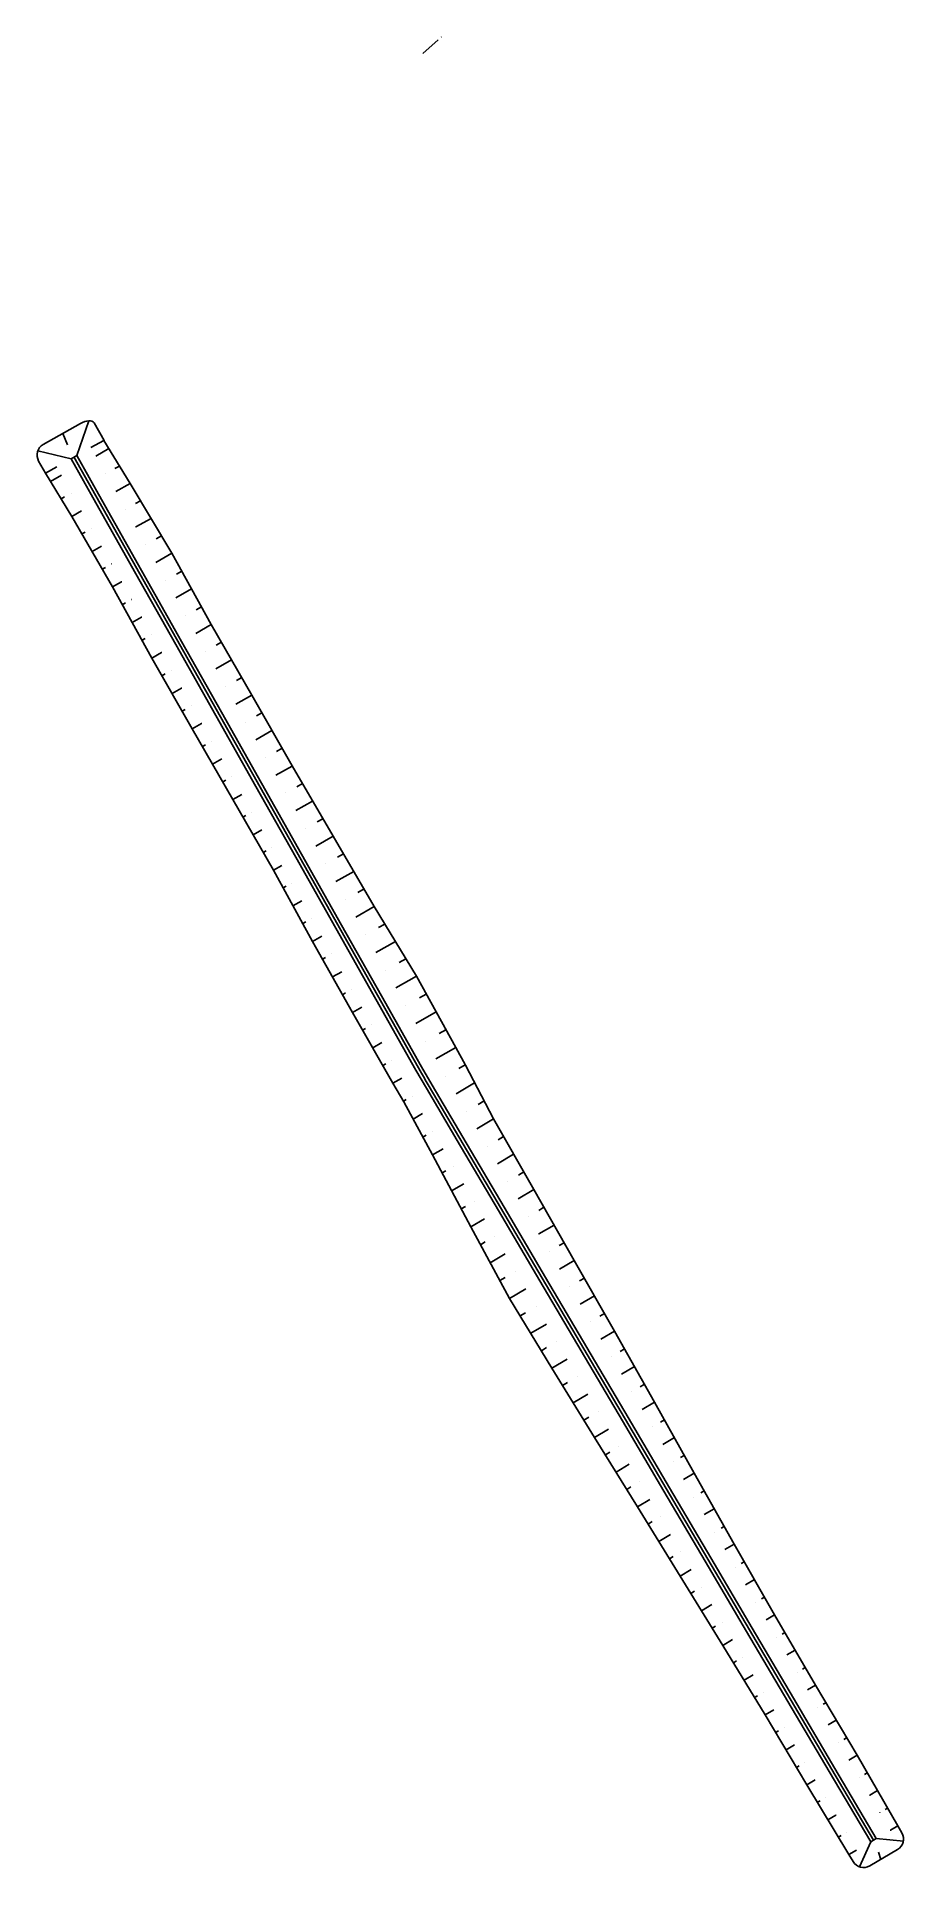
# Model space of a CAD drawing. Header units: metres. Extents: x 119240 to 120955, y 6139297 to 6148667.
# Drawn here: x 119240.2 to 119453.7, y 6148216.6 to 6148666.7 of the extents above; entities outside this region: 2.
import ezdxf
from ezdxf.enums import TextEntityAlignment as Align

# ---------------------------------------------------------------- set-up
doc = ezdxf.new("R2010")
doc.units = ezdxf.units.M
doc.linetypes.add('STRECKPRICK', pattern=[7, 5, -1, 0, -1])
for name, color, linetype in [('Dagvattenledningar', 5, 'STRECKPRICK'), ('M-341', 144, 'CONTINUOUS'), ('M-466-x', 3, 'CONTINUOUS'), ('SPILLVATTENLEDNINGAR', 6, 'CONTINUOUS')]:
    doc.layers.add(name, color=color, linetype=linetype)
doc.styles.add('ISO', font='ISO')

msp = doc.modelspace()

# ---------------------------------------------------------------- linework, layer by layer
at = {"layer": 'Dagvattenledningar', "extrusion": (1.410906095660547e-08, -2.667254810069726e-08, 0.9999999999999996)}
msp.add_line((119335.1706670648, 6148662.548914161, 7.864908048312589e-05), (119339.735467191, 6148666.679552859, 7.869485009953832e-05), dxfattribs=at)
at = {"layer": 'M-341', "extrusion": (1.410906095660547e-08, -2.667254810069726e-08, 0.9999999999999996)}
for p, q in [((119241.8780202439, 6148566.522714449, 7.740408141116437e-05), (119250.9909892242, 6148571.666663787, 7.741270821297244e-05)), ((119253.0470631763, 6148572.319747502, 0.7482549268487292), (119250.0961720554, 6148563.778954486, 7.721495521290566e-05)), ((119256.8757924989, 6148567.527039599, 11.00001948170419), (119254.3465256634, 6148571.824753776, 2.559361351935681)), ((119246.6531952521, 6148569.218132197, 7.740860183568041e-05), (119247.8589202946, 6148566.414187352, 7.731680910971718e-05)), ((119240.5361816668, 6148564.943234676, 7.738089201906597e-05), (119248.7028294035, 6148562.99246262, 7.721363622708926e-05)), ((119248.7028294035, 6148562.99246262, 7.721363622708926e-05), (119250.0961720554, 6148563.778954486, 7.721495521290566e-05)), ((119242.4257963717, 6148559.449297891, 7.720769403676614e-05), (119240.7401769983, 6148562.435524241, 7.731112680924588e-05)), ((119451.8304513302, 6148227.263705514, 6.539295480373223e-05), (119452.8443733081, 6148225.544759735, 6.533280065273333e-05)), ((119442.4467070355, 6148217.156681247, 6.525577053242537e-05), (119445.1678202817, 6148223.333745576, 6.538213622549064e-05)), ((119444.9533645166, 6148217.407253956, 6.522708736196982e-05), (119451.7845637531, 6148221.436644018, 6.523817965612246e-05)), ((119445.1678202817, 6148223.333745576, 6.538213622549064e-05), (119446.5459337082, 6148224.146627232, 6.538437396427874e-05)), ((119453.216350509, 6148223.508429731, 6.52732382937283e-05), (119446.5459337082, 6148224.146627232, 6.538437396427874e-05)), ((119447.6881719706, 6148219.020383012, 6.523152805937597e-05), (119447.1012172588, 6148220.761615477, 6.52862525458639e-05)), ((119439.8313268212, 6148220.186009292, 6.537347098924638e-05), (119440.8452487991, 6148218.467063511, 6.531331683824878e-05))]:
    msp.add_line(p, q, dxfattribs=at)
at = {"layer": 'M-341', "extrusion": (1.410906095660547e-08, -2.667254810069726e-08, 0.9999999999999996), "flags": 128}
for points in [[(119256.739921624, 6148567.529117058), (119253.588209729, 6148565.750086963)], [(119451.8304514328, 6148227.263705572), (119441.8092583515, 6148244.572600522), (119431.6252426556, 6148261.785454381), (119421.5520274281, 6148279.063664014), (119411.6410922676, 6148296.437594714), (119401.8037649282, 6148313.854943065), (119392.0592214504, 6148331.327020074), (119382.2631856422, 6148348.768724279), (119372.343205009, 6148366.137319498), (119362.4099091642, 6148383.498060725), (119352.4906702729, 6148400.867093461), (119345.5965873417, 6148414.041391768), (119343.218881577, 6148418.386968773), (119333.5761451892, 6148435.910103355), (119323.2040722148, 6148453.021553637), (119313.1286834705, 6148470.300471507), (119303.0016112416, 6148487.550215907), (119293.1376553878, 6148504.948480048), (119283.1535515436, 6148522.278924965), (119273.4756070692, 6148539.782185847), (119263.2243057882, 6148556.961807411), (119256.7399499589, 6148567.529128413)], [(119445.1678202817, 6148223.333745574), (119435.0068031024, 6148240.560165132), (119424.8457859232, 6148257.786584691), (119414.684768744, 6148275.013004249), (119404.5237515647, 6148292.239423808), (119394.3627343855, 6148309.465843366), (119384.2017172063, 6148326.692262924), (119374.0407000271, 6148343.918682482), (119363.8796828478, 6148361.145102041), (119353.7186656686, 6148378.371521599), (119343.5576484894, 6148395.597941157), (119336.0130932338, 6148408.388557679), (119333.4424230731, 6148412.868509197), (119323.6112735088, 6148430.285291309), (119313.7801239445, 6148447.702073422), (119303.9489743802, 6148465.118855535), (119294.1178248158, 6148482.535637648), (119284.2866752515, 6148499.95241976), (119274.4555256872, 6148517.369201872), (119264.6243761229, 6148534.785983985), (119254.7932265586, 6148552.202766098), (119248.7028294035, 6148562.992462617)], [(119446.5459337082, 6148224.14662723), (119436.384916529, 6148241.373046787), (119426.2238993497, 6148258.599466346), (119416.0628821705, 6148275.825885905), (119405.9018649913, 6148293.052305463), (119395.7408478121, 6148310.278725022), (119385.5798306328, 6148327.505144579), (119375.4188134536, 6148344.731564138), (119365.2577962744, 6148361.957983696), (119355.0967790952, 6148379.184403255), (119344.9357619159, 6148396.410822812), (119337.3912066604, 6148409.201439335), (119334.8357657249, 6148413.655001064), (119325.0046161606, 6148431.071783177), (119315.1734665963, 6148448.488565289), (119305.342317032, 6148465.905347401), (119295.5111674677, 6148483.322129514), (119285.6800179034, 6148500.738911627), (119275.8488683391, 6148518.15569374), (119266.0177187748, 6148535.572475852), (119256.1865692104, 6148552.989257965), (119250.0961720553, 6148563.778954484)], [(119253.5795012053, 6148565.745171282), (119253.588209729, 6148565.750086963)], [(119254.7543239421, 6148563.663866025), (119254.7630324659, 6148563.668781706)], [(119257.9907379234, 6148565.490707485), (119254.7630324659, 6148563.668781706)], [(119242.4257960737, 6148559.449298415), (119245.210738825, 6148561.021300275)], [(119439.8313268211, 6148220.186009289), (119429.4968463578, 6148237.310111346), (119419.2378412131, 6148254.4787326), (119408.8548551009, 6148271.574223549), (119398.3699390306, 6148288.609591005), (119387.8619316232, 6148305.631338012), (119377.3449309033, 6148322.647780305), (119366.85649505, 6148339.681071614), (119356.4297067377, 6148356.750725789), (119346.9133692318, 6148374.357410331), (119337.5103145245, 6148392.030914852), (119330.4300112521, 6148405.095370895), (119327.7959021408, 6148409.681250999), (119317.8341266217, 6148427.024299453), (119308.039552142, 6148444.461726887), (119298.4069540455, 6148461.99058417), (119288.4625952928, 6148479.343463763), (119278.4738240559, 6148496.671274104), (119268.5712654592, 6148514.047748384), (119258.8794504403, 6148531.543179842), (119248.8810994215, 6148548.86558274), (119242.4258205353, 6148559.449316631)], [(119243.6710034059, 6148557.407722779), (119246.3855615618, 6148558.939995018)], [(119245.2194473487, 6148561.026215956), (119245.210738825, 6148561.021300275)], [(119246.3942700856, 6148558.944910699), (119246.3855615618, 6148558.939995018)], [(119257.2121120945, 6148559.309670927), (119257.2150150312, 6148559.311309558)], [(119260.6075080593, 6148561.226252105), (119259.4786122369, 6148560.5890303)], [(119248.8520582379, 6148554.5907156), (119248.8491553013, 6148554.589076968)], [(119259.6699002469, 6148554.955475828), (119259.6786087707, 6148554.960391509)], [(119263.2242792333, 6148556.961797311), (119259.6786087707, 6148554.960391509)], [(119246.2760401806, 6148553.13664433), (119247.1318098178, 6148553.619696047)], [(119248.8810764362, 6148548.865565589), (119251.3011378666, 6148550.231604821)], [(119251.3098463903, 6148550.236520502), (119251.3011378666, 6148550.231604821)], [(119262.1276883993, 6148550.601280729), (119262.130591336, 6148550.602919362)], [(119265.787104975, 6148552.666892224), (119264.5702023487, 6148551.979993686)], [(119251.3806650447, 6148544.534965372), (119252.173418978, 6148544.98244695)], [(119253.7676345427, 6148545.882325403), (119253.7647316061, 6148545.880686771)], [(119264.5854765517, 6148546.247085631), (119264.5941850754, 6148546.252001313)], [(119268.3499312357, 6148548.37198743), (119264.5941850754, 6148546.252001313)], [(119253.8802536533, 6148540.204365156), (119256.2167141714, 6148541.523214624)], [(119256.2254226951, 6148541.528130305), (119256.2167141714, 6148541.523214624)], [(119267.0432647041, 6148541.892890533), (119267.0461676407, 6148541.894529165)], [(119270.9127574965, 6148544.077082637), (119269.6258290473, 6148543.350656994)], [(119256.3798422618, 6148535.87376494), (119257.144729085, 6148536.305516517)], [(119258.6832108475, 6148537.173935207), (119258.6803079109, 6148537.172296574)], [(119269.5010528565, 6148537.538695434), (119269.5097613802, 6148537.543611116)], [(119273.4755832382, 6148539.78217755), (119269.5097613802, 6148537.543611116)], [(119258.8794308703, 6148531.543164724), (119261.1322904761, 6148532.814824427)], [(119261.1409989999, 6148532.819740108), (119261.1322904761, 6148532.814824427)], [(119271.9588410089, 6148533.184500336), (119271.9617439455, 6148533.186138968)], [(119275.89507044, 6148535.406362917), (119274.5858967207, 6148534.667380605)], [(119261.3023853958, 6148527.169307272), (119262.0649495273, 6148527.599747772)], [(119263.5987871523, 6148528.46554501), (119263.5958842156, 6148528.463906378)], [(119274.4166291612, 6148528.830305237), (119274.425337685, 6148528.835220919)], [(119278.3145571226, 6148531.03054799), (119274.425337685, 6148528.835220919)], [(119280.7340438053, 6148526.654733065), (119279.4504041231, 6148525.930163815)], [(119263.7253394022, 6148522.795449528), (119266.0478667809, 6148524.10643423)], [(119266.0565753047, 6148524.111349911), (119266.0478667809, 6148524.10643423)], [(119276.8744173136, 6148524.476110139), (119276.8773202503, 6148524.477748771)], [(119283.153531007, 6148522.278918431), (119279.3409139898, 6148520.126830722)], [(119266.1482939276, 6148518.421592076), (119266.9340811353, 6148518.865141183)], [(119268.5143634571, 6148519.757154813), (119268.5114605204, 6148519.755516181)], [(119279.332205466, 6148520.121915041), (119279.3409139898, 6148520.126830722)], [(119285.6495578228, 6148517.946307709), (119284.365938903, 6148517.221750178)], [(119268.5712489721, 6148514.047734918), (119270.9634430857, 6148515.398044033)], [(119270.9721516095, 6148515.402959715), (119270.9634430857, 6148515.398044033)], [(119281.7899936184, 6148515.767719942), (119281.7928965551, 6148515.769358574)], [(119288.1455841196, 6148513.613696693), (119284.2564902946, 6148511.418440524)], [(119271.0468891702, 6148509.703616669), (119271.8383365245, 6148510.150360729)], [(119273.4299397618, 6148511.048764616), (119273.4270368252, 6148511.047125984)], [(119284.2477817708, 6148511.413524844), (119284.2564902946, 6148511.418440524)], [(119290.6416109354, 6148509.281085971), (119289.3324998147, 6148508.542138993)], [(119273.5225298873, 6148505.359498713), (119275.8790193905, 6148506.689653836)], [(119275.8877279142, 6148506.694569518), (119275.8790193905, 6148506.689653836)], [(119286.7055699232, 6148507.059329745), (119286.7084728599, 6148507.060968378)], [(119293.1376377512, 6148504.948475248), (119289.1720665993, 6148502.710050328)], [(119275.9981700853, 6148501.015380464), (119276.7777161101, 6148501.455406643)], [(119278.3455160666, 6148502.340374419), (119278.34261313, 6148502.338735787)], [(119289.1633580756, 6148502.705134647), (119289.1720665993, 6148502.710050328)], [(119295.6036280966, 6148500.598909998), (119294.2790366208, 6148499.851224907)], [(119278.4738102833, 6148496.671262216), (119280.7945956953, 6148497.981263639)], [(119280.803304219, 6148497.986179321), (119280.7945956953, 6148497.981263639)], [(119291.621146228, 6148498.350939549), (119291.6240491646, 6148498.352578181)], [(119298.0696174039, 6148496.249344162), (119294.0876429041, 6148494.001660131)], [(119280.971003947, 6148492.339310138), (119281.7314637036, 6148492.768562793)], [(119283.2610923714, 6148493.631984223), (119283.2581894348, 6148493.63034559)], [(119294.0789343804, 6148493.99674445), (119294.0876429041, 6148494.001660131)], [(119300.5356067112, 6148491.899778326), (119299.2055480755, 6148491.149007216)], [(119283.4681976107, 6148488.007358059), (119285.7101720001, 6148489.272873443)], [(119285.7188805238, 6148489.277789123), (119285.7101720001, 6148489.272873443)], [(119296.5367225328, 6148489.642549352), (119296.5396254694, 6148489.644187984)], [(119303.0015965376, 6148487.550212783), (119299.0032192089, 6148485.293269934)], [(119285.9653912744, 6148483.675405981), (119286.6995809661, 6148484.089830112)], [(119288.1766686762, 6148484.923594025), (119288.1737657395, 6148484.921955394)], [(119298.9945106852, 6148485.288354253), (119299.0032192089, 6148485.293269934)], [(119305.5333653361, 6148483.237777148), (119304.175912662, 6148482.471543071)], [(119288.462584419, 6148479.34345361), (119290.6257483048, 6148480.564483246)], [(119290.6344568286, 6148480.569398927), (119290.6257483048, 6148480.564483246)], [(119301.4522988375, 6148480.934159155), (119301.4552017742, 6148480.935797786)], [(119308.0651341346, 6148478.925341513), (119303.9187955137, 6148476.584879737)], [(119290.9486748608, 6148475.005234155), (119291.6602951812, 6148475.406918673)], [(119293.092244981, 6148476.215203828), (119293.0893420443, 6148476.213565197)], [(119303.9100869899, 6148476.579964057), (119303.9187955137, 6148476.584879737)], [(119310.5969029331, 6148474.612905879), (119309.19012955, 6148473.818832002)], [(119293.4347653026, 6148470.6670147), (119295.5413246096, 6148471.856093049)], [(119295.5500331333, 6148471.86100873), (119295.5413246096, 6148471.856093049)], [(119306.3678751423, 6148472.225768958), (119306.370778079, 6148472.22740759)], [(119313.1286717317, 6148470.300470243), (119308.8343718185, 6148467.876489541)], [(119295.9208562635, 6148466.328795538), (119296.613608425, 6148466.719829646)], [(119298.0078212857, 6148467.506813631), (119298.0049183491, 6148467.505174999)], [(119308.8256632947, 6148467.87157386), (119308.8343718185, 6148467.876489541)], [(119315.6475195587, 6148465.980741176), (119314.1957325262, 6148465.161258684)], [(119298.4069461863, 6148461.99057579), (119300.4569009144, 6148463.147702852)], [(119300.4656094381, 6148463.152618533), (119300.4569009144, 6148463.147702852)], [(119311.2834514471, 6148463.517378761), (119311.2863543837, 6148463.519017393)], [(119313.7412395995, 6148459.163183662), (119313.7499481232, 6148459.168099344)], [(119318.1663679048, 6148461.661012402), (119313.7499481232, 6148459.168099344)], [(119300.815096589, 6148457.608361934), (119301.514960813, 6148458.00341055)], [(119302.9233975905, 6148458.798423435), (119302.9204946539, 6148458.796784802)], [(119316.1990277519, 6148454.808988564), (119316.2019306885, 6148454.810627196)], [(119320.6852157318, 6148457.341283334), (119319.1927224214, 6148456.498823586)], [(119303.2232469917, 6148453.226148078), (119305.3724772192, 6148454.439312655)], [(119305.3811857429, 6148454.444228336), (119305.3724772192, 6148454.439312655)], [(119318.6568159043, 6148450.454793465), (119318.665524428, 6148450.459709147)], [(119323.2040635588, 6148453.021554267), (119318.665524428, 6148450.459709147)], [(119305.6313973944, 6148448.843934221), (119306.3643531757, 6148449.257661854)], [(119307.8389738953, 6148450.090033238), (119307.8360709586, 6148450.088394606)], [(119308.0395477971, 6148444.461720365), (119310.2880535239, 6148445.730922459)], [(119310.2967620477, 6148445.735838139), (119310.2880535239, 6148445.730922459)], [(119321.1146040567, 6148446.100598367), (119321.1175069933, 6148446.102236999)], [(119325.7970825272, 6148448.743692191), (119324.2391592588, 6148447.864299541)], [(119312.7545502001, 6148441.381643041), (119312.7516472634, 6148441.380004409)], [(119323.5723922091, 6148441.746403269), (119323.5811007328, 6148441.75131895)], [(119328.3901014955, 6148444.465830116), (119323.5811007328, 6148441.75131895)], [(119310.4881921808, 6148440.102363932), (119311.240742079, 6148440.527151751)], [(119312.9368365645, 6148435.7430075), (119315.2036298287, 6148437.022532262)], [(119315.2123383525, 6148437.027447943), (119315.2036298287, 6148437.022532262)], [(119326.0301803614, 6148437.39220817), (119326.0330832981, 6148437.393846802)], [(119330.9831204639, 6148440.18796804), (119329.3350430386, 6148439.257686552)], [(119317.6701265049, 6148432.673252844), (119317.6672235682, 6148432.671614212)], [(119328.4879685138, 6148433.038013072), (119328.4966770376, 6148433.042928753)], [(119333.5761394322, 6148435.910105963), (119328.4966770376, 6148433.042928753)], [(119315.3854809482, 6148431.383651067), (119316.1441266924, 6148431.811879775)], [(119317.8341253319, 6148427.024294633), (119320.1192061335, 6148428.314142064)], [(119320.1279146572, 6148428.319057746), (119320.1192061335, 6148428.314142064)], [(119330.9457566662, 6148428.683817973), (119330.9486596029, 6148428.685456606)], [(119335.986823888, 6148431.529322491), (119334.3093711706, 6148430.582459687)], [(119320.3245696527, 6148422.688532789), (119321.0753777917, 6148423.112337447)], [(119322.5857028096, 6148423.964862647), (119322.582799873, 6148423.963224015)], [(119333.4035448186, 6148424.329622875), (119333.4122533424, 6148424.334538557)], [(119338.3975093818, 6148427.148539605), (119333.4122533424, 6148424.334538557)], [(119322.8150139735, 6148418.352770945), (119325.0347824383, 6148419.605751867)], [(119325.043490962, 6148419.610667549), (119325.0347824383, 6148419.605751867)], [(119335.861332971, 6148419.975427777), (119335.8642359076, 6148419.977066409)], [(119340.8081938376, 6148422.767756131), (119339.1621428243, 6148421.838618482)], [(119325.3054593324, 6148414.017009687), (119326.0344966225, 6148414.428525469)], [(119327.5012791144, 6148415.256472451), (119327.4983761778, 6148415.254833818)], [(119338.3191211234, 6148415.621232678), (119338.3278296471, 6148415.626148359)], [(119343.2188793315, 6148418.386973245), (119338.3278296471, 6148415.626148359)], [(119345.5267795314, 6148414.165499811), (119343.9414248475, 6148413.231955439)], [(119327.7959036532, 6148409.681247843), (119329.9503587431, 6148410.897361671)], [(119329.9590672668, 6148410.902277352), (119329.9503587431, 6148410.897361671)], [(119340.7620990711, 6148411.359793333), (119340.7649716078, 6148411.361484756)], [(119347.8481584255, 6148409.738656079), (119343.3091188718, 6148407.061298687)], [(119330.351035583, 6148405.229185307), (119331.061089763, 6148405.647304461)], [(119332.4898153364, 6148406.488616712), (119332.4869427996, 6148406.486925291)], [(119343.3005053697, 6148407.056218137), (119343.3091188718, 6148407.061298687)], [(119350.1693993921, 6148405.302865948), (119348.7293910321, 6148404.453475274)], [(119332.742401886, 6148400.828509682), (119335.0232111031, 6148402.173847533)], [(119335.0318246051, 6148402.178928083), (119335.0232111031, 6148402.173847533)], [(119345.8407604175, 6148402.749613691), (119345.8436317857, 6148402.751307238)], [(119352.4906403587, 6148400.867075816), (119348.3896289674, 6148398.448089796)], [(119335.1263428374, 6148396.429703202), (119335.9387174473, 6148396.908883407)], [(119337.5720796529, 6148397.872323638), (119337.5692082848, 6148397.870630091)], [(119348.3810154653, 6148398.443009246), (119348.3896289674, 6148398.448089796)], [(119354.9704512452, 6148396.524818318), (119353.6235953546, 6148395.730373733)], [(119337.5102843022, 6148392.030897025), (119340.1037211987, 6148393.560638642)], [(119340.1123347007, 6148393.565719192), (119340.1037211987, 6148393.560638642)], [(119350.9212705131, 6148394.1364048), (119350.9241418813, 6148394.138098347)], [(119357.4502611049, 6148392.182560215), (119353.470139063, 6148389.834880905)], [(119339.8610486293, 6148387.612521279), (119340.7886907875, 6148388.159692176)], [(119342.6525897485, 6148389.259114747), (119342.6497183803, 6148389.2574212)], [(119353.4615255609, 6148389.829800355), (119353.470139063, 6148389.834880905)], [(119359.9300709646, 6148387.840302112), (119358.6235122749, 6148387.069626875)], [(119342.2118134699, 6148383.194145835), (119345.1842312943, 6148384.947429752)], [(119345.1928447963, 6148384.952510301), (119345.1842312943, 6148384.947429752)], [(119356.0017806087, 6148385.523195909), (119356.0046519769, 6148385.524889456)], [(119362.4098818511, 6148383.498044614), (119358.5506491586, 6148381.221672014)], [(119344.562577797, 6148378.775770089), (119345.6165474044, 6148379.397455373)], [(119347.7330998441, 6148380.645905856), (119347.7302284759, 6148380.644212309)], [(119358.5420356565, 6148381.216591464), (119358.5506491586, 6148381.221672014)], [(119364.8932068734, 6148379.157859933), (119363.6257731162, 6148378.410262582)], [(119346.9133421242, 6148374.357394342), (119350.2647413899, 6148376.334220861)], [(119350.2733548919, 6148376.33930141), (119350.2647413899, 6148376.334220861)], [(119361.0822907043, 6148376.909987018), (119361.0851620725, 6148376.911680565)], [(119367.3765308688, 6148374.817674646), (119363.6311592541, 6148372.608463123)], [(119349.292427459, 6148369.955723772), (119350.4632835299, 6148370.646354667)], [(119352.8136099397, 6148372.032696965), (119352.8107385715, 6148372.031003418)], [(119363.6225457521, 6148372.603382573), (119363.6311592541, 6148372.608463123)], [(119369.8598558911, 6148370.477489965), (119368.6303758247, 6148369.752279641)], [(119351.6715122804, 6148365.554052899), (119355.3452514855, 6148367.72101197)], [(119355.3538649875, 6148367.726092519), (119355.3452514855, 6148367.72101197)], [(119366.1628007999, 6148368.296778128), (119366.1656721681, 6148368.298471674)], [(119372.3431809133, 6148366.137305285), (119368.7116693497, 6148363.995254233)], [(119354.0505976152, 6148361.152382328), (119355.3289003961, 6148361.906390785)], [(119357.8941200353, 6148363.419488074), (119357.8912486671, 6148363.417794527)], [(119368.7030558477, 6148363.990173683), (119368.7116693497, 6148363.995254233)], [(119374.8231766192, 6148361.795156803), (119373.6327594682, 6148361.092987783)], [(119356.4296824366, 6148356.750711455), (119360.4257615811, 6148359.107803079)], [(119360.4343750831, 6148359.112883628), (119360.4257615811, 6148359.107803079)], [(119371.2433108955, 6148359.683569237), (119371.2461822637, 6148359.685262783)], [(119377.3031723252, 6148357.453008321), (119373.7921794453, 6148355.382045342)], [(119359.0363805757, 6148352.483298537), (119360.3462593406, 6148353.255932123)], [(119362.9746301309, 6148354.806279183), (119362.9717587627, 6148354.804585637)], [(119373.7835659433, 6148355.376964792), (119373.7921794453, 6148355.382045342)], [(119379.7831690579, 6148353.110860446), (119378.6329240466, 6148352.432387006)], [(119361.6430787148, 6148348.215885619), (119365.5062716767, 6148350.494594188)], [(119365.5148851787, 6148350.499674737), (119365.5062716767, 6148350.494594188)], [(119376.3238209911, 6148351.070360346), (119376.3266923593, 6148351.072053893)], [(119378.8640760389, 6148346.763755901), (119378.8726895409, 6148346.768836451)], [(119382.2631647638, 6148348.768711964), (119378.8726895409, 6148346.768836451)], [(119364.2497758272, 6148343.948472096), (119365.5153595422, 6148344.694978197)], [(119368.0551402265, 6148346.193070292), (119368.0522688583, 6148346.191376746)], [(119381.4043310867, 6148342.457151455), (119381.4072024549, 6148342.458845002)], [(119384.7121739555, 6148344.408286054), (119383.6124307429, 6148343.759601158)], [(119366.8564739663, 6148339.681059177), (119370.5867817723, 6148341.881385298)], [(119370.5953952743, 6148341.886465847), (119370.5867817723, 6148341.881385298)], [(119373.1356503221, 6148337.579861402), (119373.1327789539, 6148337.578167856)], [(119383.9445861345, 6148338.15054701), (119383.9531996365, 6148338.15562756)], [(119387.1611841739, 6148340.04786075), (119383.9531996365, 6148338.15562756)], [(119369.4785834772, 6148335.422736674), (119370.694734471, 6148336.140084829)], [(119372.100694015, 6148331.164414775), (119375.6672918679, 6148333.268176407)], [(119375.6759053699, 6148333.273256956), (119375.6672918679, 6148333.268176407)], [(119386.4848411823, 6148333.843942564), (119386.4877125505, 6148333.845636111)], [(119389.610193879, 6148335.687435143), (119388.5712807894, 6148335.074630963)], [(119378.2161604177, 6148328.966652511), (119378.2132890495, 6148328.964958965)], [(119389.0250962301, 6148329.537338119), (119389.0337097321, 6148329.542418669)], [(119392.059203584, 6148331.327009535), (119389.0337097321, 6148329.542418669)], [(119374.7228035259, 6148326.90609227), (119375.8843845379, 6148327.591252262)], [(119377.3449130369, 6148322.647769766), (119380.7478019635, 6148324.654967516)], [(119380.7564154655, 6148324.660048066), (119380.7478019635, 6148324.654967516)], [(119391.5653512779, 6148325.230733674), (119391.5682226461, 6148325.23242722)], [(119394.4953401038, 6148326.958990667), (119393.521548233, 6148326.384598311)], [(119383.2966705133, 6148320.35344362), (119383.2937991451, 6148320.351750074)], [(119394.1056063257, 6148320.924129228), (119394.1142198277, 6148320.929209778)], [(119396.9314761101, 6148322.590971495), (119394.1142198277, 6148320.929209778)], [(119379.9741637645, 6148318.393659516), (119381.0787947314, 6148319.04522746)], [(119382.6034144921, 6148314.139549267), (119385.828312059, 6148316.041758625)], [(119385.8369255611, 6148316.046839175), (119385.828312059, 6148316.041758625)], [(119396.6458613735, 6148316.617524783), (119396.6487327417, 6148316.619218329)], [(119399.3676131433, 6148318.222952929), (119398.4632338952, 6148317.689503687)], [(119388.3771806089, 6148311.740234729), (119388.3743092407, 6148311.738541183)], [(119399.1861164213, 6148312.310920337), (119399.1947299233, 6148312.316000887)], [(119401.803749663, 6148313.854934061), (119399.1947299233, 6148312.316000887)], [(119385.2326657331, 6148309.88543932), (119386.2779662838, 6148310.50201115)], [(119387.8619164607, 6148305.631329069), (119390.9088221546, 6148307.428549734)], [(119390.9174356567, 6148307.433630284), (119390.9088221546, 6148307.428549734)], [(119401.7263714691, 6148308.004315892), (119401.7292428373, 6148308.006009438)], [(119404.2630825589, 6148309.500597599), (119403.4203831923, 6148309.003530302)], [(119390.4889190656, 6148301.375892761), (119391.4756383347, 6148301.957910358)], [(119393.4576907045, 6148303.127025838), (119393.4548193363, 6148303.125332292)], [(119404.2666265169, 6148303.697711446), (119404.2752400189, 6148303.702791996)], [(119406.7224149414, 6148305.146260834), (119404.2752400189, 6148303.702791996)], [(119393.1159221838, 6148297.120456757), (119395.9893322502, 6148298.815340843)], [(119395.9979457523, 6148298.820421393), (119395.9893322502, 6148298.815340843)], [(119406.8068815647, 6148299.391107001), (119406.8097529329, 6148299.392800547)], [(119409.1817478373, 6148300.791924372), (119408.392996946, 6148300.326678644)], [(119395.7429247886, 6148292.865020449), (119396.6718121162, 6148293.412925811)], [(119398.5382008001, 6148294.513816947), (119398.5353294319, 6148294.512123401)], [(119409.3471366125, 6148295.084502555), (119409.3557501145, 6148295.089583105)], [(119411.6410802198, 6148296.437587608), (119409.3557501145, 6148295.089583105)], [(119398.3699268801, 6148288.609583839), (119401.0698423458, 6148290.202131952)], [(119401.0784558479, 6148290.207212502), (119401.0698423458, 6148290.202131952)], [(119411.8873916603, 6148290.77789811), (119411.8902630284, 6148290.779591656)], [(119414.1188149682, 6148292.094105497), (119413.3778786016, 6148291.657063221)], [(119400.9911569587, 6148284.350742601), (119401.864137136, 6148284.865671067)], [(119403.6187108957, 6148285.900608056), (119403.6158395275, 6148285.89891451)], [(119414.4276467081, 6148286.471293665), (119414.4362602101, 6148286.476374215)], [(119416.5965492033, 6148287.750623085), (119414.4362602101, 6148286.476374215)], [(119403.6123865239, 6148280.091901059), (119406.1503524414, 6148281.588923061)], [(119406.1589659435, 6148281.594003611), (119406.1503524414, 6148281.588923061)], [(119416.9679017559, 6148282.16468922), (119416.970773124, 6148282.166382765)], [(119419.0742834384, 6148283.407140672), (119418.3750273378, 6148282.994683547)], [(119421.5520181869, 6148279.063658562), (119419.5167703057, 6148277.863165324)], [(119406.2336160891, 6148275.833059519), (119407.0526133942, 6148276.316146127)], [(119408.6992209913, 6148277.287399165), (119408.6963496231, 6148277.285705619)], [(119419.5081568037, 6148277.858084774), (119419.5167703057, 6148277.863165324)], [(119424.0703228494, 6148274.744106659), (119423.3992237793, 6148274.34825799)], [(119408.8548461677, 6148271.57421828), (119411.230862537, 6148272.97571417)], [(119411.239476039, 6148272.98079472), (119411.230862537, 6148272.97571417)], [(119422.0484118515, 6148273.551480329), (119422.0512832196, 6148273.553173875)], [(119426.5886275119, 6148270.424554756), (119424.5972804013, 6148269.249956433)], [(119411.4505932434, 6148267.300345866), (119412.2241014626, 6148267.756600686)], [(119413.7797310868, 6148268.674190274), (119413.7768597187, 6148268.672496729)], [(119424.5886668992, 6148269.244875883), (119424.5972804013, 6148269.249956433)], [(119429.1069321745, 6148266.105002852), (119428.4504666939, 6148265.717785822)], [(119414.0463408324, 6148263.026473754), (119416.3113726326, 6148264.362505279)], [(119416.3199861347, 6148264.367585829), (119416.3113726326, 6148264.362505279)], [(119427.128921947, 6148264.938271438), (119427.1317933152, 6148264.939964984)], [(119431.625236837, 6148261.785450949), (119429.6777904969, 6148260.636747542)], [(119416.6420879081, 6148258.752601339), (119417.3786009304, 6148259.187034503)], [(119418.8602411824, 6148260.060981384), (119418.8573698143, 6148260.059287838)], [(119429.6691769949, 6148260.631666992), (119429.6777904969, 6148260.636747542)], [(119434.1712413086, 6148257.482237807), (119433.5201759429, 6148257.09820604)], [(119419.2378349838, 6148254.478728926), (119421.3918827282, 6148255.749296389)], [(119421.4004962302, 6148255.754376939), (119421.3918827282, 6148255.749296389)], [(119432.2094320426, 6148256.325062547), (119432.2123034108, 6148256.326756093)], [(119436.7172457802, 6148253.179024666), (119434.7583005925, 6148252.023538651)], [(119421.8025868176, 6148250.186573935), (119422.512437177, 6148250.605280096)], [(119423.940751278, 6148251.447772493), (119423.9378799099, 6148251.446078947)], [(119434.7496870904, 6148252.018458101), (119434.7583005925, 6148252.023538651)], [(119437.2899421382, 6148247.711853656), (119437.2928135064, 6148247.713547202)], [(119439.2632507652, 6148248.875811826), (119438.6083527585, 6148248.489519373)], [(119424.3673391648, 6148245.894419247), (119426.4723928238, 6148247.136087498)], [(119426.4810063258, 6148247.141168048), (119426.4723928238, 6148247.136087498)], [(119439.830197186, 6148243.40524921), (119439.8388106881, 6148243.41032976)], [(119441.8092552368, 6148244.572598686), (119439.8388106881, 6148243.41032976)], [(119426.932091512, 6148241.60226456), (119427.6256102023, 6148242.011337467)], [(119429.0212613736, 6148242.834563602), (119429.0183900055, 6148242.832870056)], [(119442.3704522338, 6148239.098644765), (119442.373323602, 6148239.100338311)], [(119444.3145542602, 6148240.245375392), (119443.6693915127, 6148239.864825291)], [(119429.4968433459, 6148237.31010957), (119431.5529029194, 6148238.522878607)], [(119431.5615164214, 6148238.527959157), (119431.5529029194, 6148238.522878607)], [(119434.1017714692, 6148234.221354711), (119434.098900101, 6148234.219661165)], [(119444.9107072816, 6148234.792040319), (119444.9193207837, 6148234.797120869)], [(119446.8198532835, 6148235.918152099), (119444.9193207837, 6148234.797120869)], [(119432.0804642147, 6148233.029084499), (119432.751362037, 6148233.424814463)], [(119434.6640850835, 6148228.748059429), (119436.633413015, 6148229.909669716)], [(119436.642026517, 6148229.914750266), (119436.633413015, 6148229.909669716)], [(119447.4509623294, 6148230.485435874), (119447.4538336976, 6148230.48712942)], [(119449.3251523068, 6148231.590928805), (119448.7032938484, 6148231.224124765)], [(119439.1822815648, 6148225.60814582), (119439.1794101966, 6148225.606452274)], [(119449.9912173772, 6148226.178831428), (119449.9998308793, 6148226.183911978)], [(119451.8304513301, 6148227.263705512), (119449.9998308793, 6148226.183911978)], [(119437.2477059523, 6148224.467034359), (119437.8896935024, 6148224.845711566)], [(119439.8313268211, 6148220.186009289), (119441.7139231106, 6148221.296460825)], [(119441.7225366126, 6148221.301541375), (119441.7139231106, 6148221.296460825)]]:
    msp.add_lwpolyline(points, dxfattribs=at)
at = {"layer": 'M-341', "extrusion": (-0.423235554905563, 0.7497998570548577, 0.5085979152771817)}
msp.add_arc((-3126243.341949842, -2693442.289329818, 4559726.897451065), 2.999984253394532, 180.5260502707218, 269.9999999377453, dxfattribs=at)
at = {"layer": 'M-341', "extrusion": (1.410906095660547e-08, -2.667254810069726e-08, 0.9999999999999996)}
for centre, start, end in [((119243.3526937247, 6148563.910197719, -0.1622381413131832), 119.4431942885953, 209.4431942955079), ((119450.2604106718, 6148224.020606651, -0.1622381413131841), 300.5342740112652, 30.53427400162812), ((119443.4292114353, 6148219.99121659, -0.1622381413131845), 210.5342740169485, 300.5342740110258)]:
    msp.add_arc(centre, 2.999984253394532, start, end, dxfattribs=at)
at = {"layer": 'SPILLVATTENLEDNINGAR', "extrusion": (1.410906095660547e-08, -2.667254810069726e-08, 0.9999999999999996), "flags": 128}
msp.add_lwpolyline([(119445.8568769949, 6148223.740186402), (119336.7010488248, 6148408.796791348, -0.004760819718145575), (119334.7974220913, 6148412.095467312), (119249.3550689269, 6148563.464361733)], format="xyb", dxfattribs=at)

# ---------------------------------------------------------------- texts
at = {"layer": 'M-466-x', "extrusion": (1.410906095660547e-08, -2.667254810069726e-08, 0.9999999999999996), "style": 'ISO'}
for s, p in [('NB23 1000', (120905.2728106867, 6139297.148646543, -0.1622381413133611)), ('TB24 400', (120953.9495232998, 6139297.186867577, -0.1622381413133592))]:
    msp.add_text(s, height=2.499986877828776, rotation=90.04498873092074, dxfattribs=at).set_placement(p, align=Align.MIDDLE_LEFT)

doc.saveas('drawing.dxf')
